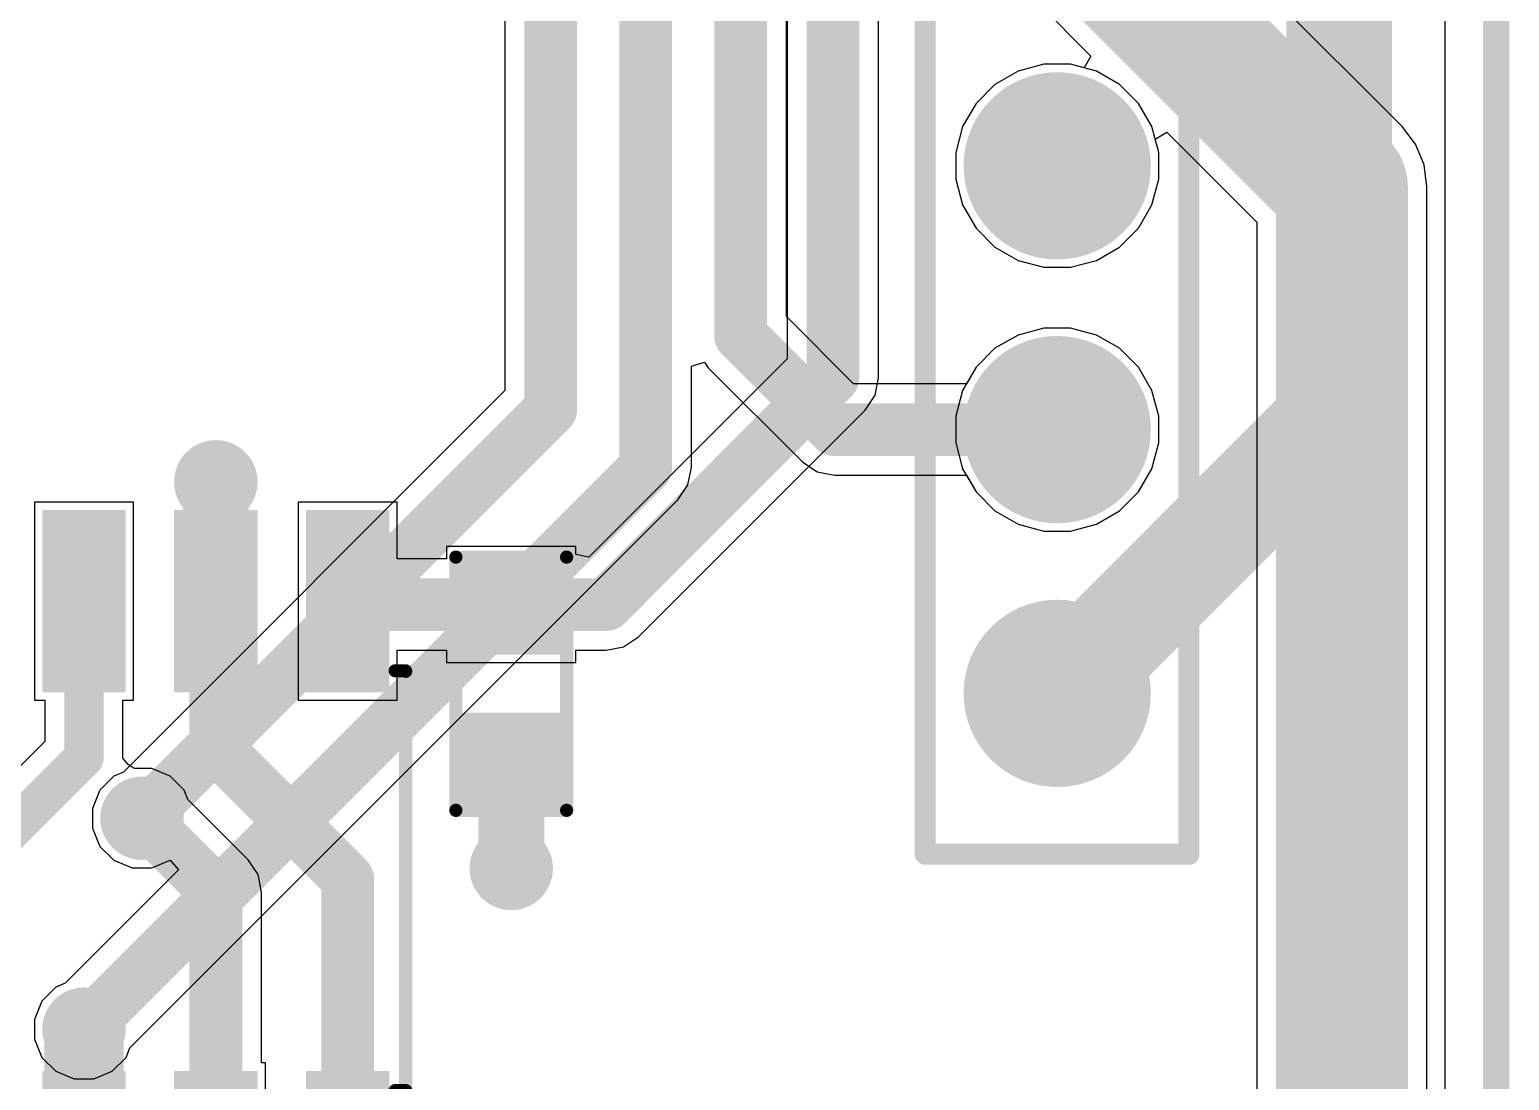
# Model space of a CAD drawing. Header units: millimetres. Extents: x -5 to 123, y 0 to 98.
# Drawn here: x 108.87 to 123.13, y 36.97 to 47.09 of the extents above; entities that cross this region are included whole.
import ezdxf

# ---------------------------------------------------------------- set-up
doc = ezdxf.new("R2010")
doc.units = ezdxf.units.MM
for name, color, linetype in [('BottomLayer', 5, 'Continuous'), ('BottomSolder', 6, 'Continuous'), ('Mechanical2', 216, 'Continuous'), ('MultiLayer', 9, 'Continuous'), ('PadHoleLayer', 156, 'Continuous'), ('TopLayer', 1, 'Continuous'), ('TopOverlay', 2, 'Continuous'), ('TopPaste', 8, 'Continuous'), ('TopSolder', 216, 'Continuous'), ('ViaHoleLayer', 16, 'Continuous')]:
    doc.layers.add(name, color=color, linetype=linetype)

# ---------------------------------------------------------------- blocks, each defined once
blk = doc.blocks.new('SOIC_16_36')
at = {"layer": 'TopLayer'}
for points in [[(-3.475, 4.745), (-1.925, 4.745), (-1.925, 4.145), (-3.475, 4.145)], [(1.925, 4.745), (3.475, 4.745), (3.475, 4.145), (1.925, 4.145)], [(-3.475, 3.475), (-1.925, 3.475), (-1.925, 2.875), (-3.475, 2.875)], [(1.925, 3.475), (3.475, 3.475), (3.475, 2.875), (1.925, 2.875)], [(-3.475, 2.205), (-1.925, 2.205), (-1.925, 1.605), (-3.475, 1.605)], [(1.925, 2.205), (3.475, 2.205), (3.475, 1.605), (1.925, 1.605)], [(-3.475, 0.935), (-1.925, 0.935), (-1.925, 0.335), (-3.475, 0.335)], [(1.925, 0.935), (3.475, 0.935), (3.475, 0.335), (1.925, 0.335)], [(-3.475, -0.335), (-1.925, -0.335), (-1.925, -0.935), (-3.475, -0.935)], [(1.925, -0.335), (3.475, -0.335), (3.475, -0.935), (1.925, -0.935)], [(-3.475, -1.605), (-1.925, -1.605), (-1.925, -2.205), (-3.475, -2.205)], [(1.925, -1.605), (3.475, -1.605), (3.475, -2.205), (1.925, -2.205)], [(-3.475, -2.875), (-1.925, -2.875), (-1.925, -3.475), (-3.475, -3.475)], [(1.925, -2.875), (3.475, -2.875), (3.475, -3.475), (1.925, -3.475)], [(-3.475, -4.145), (-1.925, -4.145), (-1.925, -4.745), (-3.475, -4.745)], [(1.925, -4.145), (3.475, -4.145), (3.475, -4.745), (1.925, -4.745)]]:
    blk.add_hatch(color=1, dxfattribs=at).paths.add_polyline_path(points)
at = {"layer": 'TopOverlay'}
blk.add_hatch(color=2, dxfattribs=at).paths.add_polyline_path([(-1.811, 4.191), (-1.532, 4.191), (-1.532, 4.648), (-1.811, 4.648)])
at = {"layer": 'TopPaste'}
for points in [[(-3.475, 4.745), (-1.925, 4.745), (-1.925, 4.145), (-3.475, 4.145)], [(1.925, 4.745), (3.475, 4.745), (3.475, 4.145), (1.925, 4.145)], [(-3.475, 3.475), (-1.925, 3.475), (-1.925, 2.875), (-3.475, 2.875)], [(1.925, 3.475), (3.475, 3.475), (3.475, 2.875), (1.925, 2.875)], [(-3.475, 2.205), (-1.925, 2.205), (-1.925, 1.605), (-3.475, 1.605)], [(1.925, 2.205), (3.475, 2.205), (3.475, 1.605), (1.925, 1.605)], [(-3.475, 0.935), (-1.925, 0.935), (-1.925, 0.335), (-3.475, 0.335)], [(1.925, 0.935), (3.475, 0.935), (3.475, 0.335), (1.925, 0.335)], [(-3.475, -0.335), (-1.925, -0.335), (-1.925, -0.935), (-3.475, -0.935)], [(1.925, -0.335), (3.475, -0.335), (3.475, -0.935), (1.925, -0.935)], [(-3.475, -1.605), (-1.925, -1.605), (-1.925, -2.205), (-3.475, -2.205)], [(1.925, -1.605), (3.475, -1.605), (3.475, -2.205), (1.925, -2.205)], [(-3.475, -2.875), (-1.925, -2.875), (-1.925, -3.475), (-3.475, -3.475)], [(1.925, -2.875), (3.475, -2.875), (3.475, -3.475), (1.925, -3.475)], [(-3.475, -4.145), (-1.925, -4.145), (-1.925, -4.745), (-3.475, -4.745)], [(1.925, -4.145), (3.475, -4.145), (3.475, -4.745), (1.925, -4.745)]]:
    blk.add_hatch(color=8, dxfattribs=at).paths.add_polyline_path(points)
at = {"layer": 'TopSolder'}
for points in [[(-3.577, 4.847), (-1.823, 4.847), (-1.823, 4.043), (-3.577, 4.043)], [(1.823, 4.847), (3.577, 4.847), (3.577, 4.043), (1.823, 4.043)], [(-3.577, 3.577), (-1.823, 3.577), (-1.823, 2.773), (-3.577, 2.773)], [(1.823, 3.577), (3.577, 3.577), (3.577, 2.773), (1.823, 2.773)], [(-3.577, 2.307), (-1.823, 2.307), (-1.823, 1.503), (-3.577, 1.503)], [(1.823, 2.307), (3.577, 2.307), (3.577, 1.503), (1.823, 1.503)], [(-3.577, 1.037), (-1.823, 1.037), (-1.823, 0.233), (-3.577, 0.233)], [(1.823, 1.037), (3.577, 1.037), (3.577, 0.233), (1.823, 0.233)], [(-3.577, -0.233), (-1.823, -0.233), (-1.823, -1.037), (-3.577, -1.037)], [(1.823, -0.233), (3.577, -0.233), (3.577, -1.037), (1.823, -1.037)], [(-3.577, -1.503), (-1.823, -1.503), (-1.823, -2.307), (-3.577, -2.307)], [(1.823, -1.503), (3.577, -1.503), (3.577, -2.307), (1.823, -2.307)], [(-3.577, -2.773), (-1.823, -2.773), (-1.823, -3.577), (-3.577, -3.577)], [(1.823, -2.773), (3.577, -2.773), (3.577, -3.577), (1.823, -3.577)], [(-3.577, -4.043), (-1.823, -4.043), (-1.823, -4.847), (-3.577, -4.847)], [(1.823, -4.043), (3.577, -4.043), (3.577, -4.847), (1.823, -4.847)]]:
    blk.add_hatch(color=216, dxfattribs=at).paths.add_polyline_path(points)
at = {"layer": 'TopOverlay'}
for points, const_width in [([(-2.014, 5.004), (-2.014, 4.902)], 0.127), ([(-2.014, 5.004), (2.024, 5.004)], 0.127), ([(2.029, 5.002), (2.029, 4.902)], 0.127), ([(-3.818, 4.597), (-3.691, 4.47)], 0.2), ([(-3.818, 4.597), (-3.818, 4.343)], 0.2), ([(-3.691, 4.47), (-3.818, 4.343)], 0.2), ([(-2.014, -4.902), (-2.014, -5.004)], 0.127), ([(2.029, -4.902), (2.029, -5.002)], 0.127), ([(-2.014, -5.004), (2.024, -5.004)], 0.127)]:
    blk.add_lwpolyline(points, dxfattribs=dict(at, const_width=const_width))
for points, const_width in [([(-2.046, 5.004, 1), (-1.982, 5.004, 1)], 0.0635), ([(-2.046, 5.004, 1), (-1.982, 5.004, 1)], 0.0635), ([(1.993, 5.004, 1), (2.056, 5.004, 1)], 0.0635), ([(1.998, 5.002, 1), (2.061, 5.002, 1)], 0.0635), ([(-2.046, 4.902, 1), (-1.982, 4.902, 1)], 0.0635), ([(1.998, 4.902, 1), (2.061, 4.902, 1)], 0.0635), ([(-3.868, 4.597, 1), (-3.768, 4.597, 1)], 0.1), ([(-3.868, 4.597, 1), (-3.768, 4.597, 1)], 0.1), ([(-3.741, 4.47, 1), (-3.641, 4.47, 1)], 0.1), ([(-3.741, 4.47, 1), (-3.641, 4.47, 1)], 0.1), ([(-3.868, 4.343, 1), (-3.768, 4.343, 1)], 0.1), ([(-3.868, 4.343, 1), (-3.768, 4.343, 1)], 0.1), ([(-2.046, -4.902, 1), (-1.982, -4.902, 1)], 0.0635), ([(1.998, -4.902, 1), (2.061, -4.902, 1)], 0.0635), ([(-2.046, -5.004, 1), (-1.982, -5.004, 1)], 0.0635), ([(-2.046, -5.004, 1), (-1.982, -5.004, 1)], 0.0635), ([(1.993, -5.004, 1), (2.056, -5.004, 1)], 0.0635), ([(1.998, -5.002, 1), (2.061, -5.002, 1)], 0.0635)]:
    blk.add_lwpolyline(points, format="xyb", close=True, dxfattribs=dict(at, const_width=const_width))
blk = doc.blocks.new('RES_0603_59')
at = {"layer": 'TopLayer'}
for points in [[(-0.381, 0.4445), (-0.381, -0.4445), (-1.143, -0.4445), (-1.143, 0.4445)], [(1.143, 0.4445), (1.143, -0.4445), (0.381, -0.4445), (0.381, 0.4445)]]:
    blk.add_hatch(color=1, dxfattribs=at).paths.add_polyline_path(points)
at = {"layer": 'TopPaste'}
for points in [[(-0.381, 0.4445), (-0.381, -0.4445), (-1.143, -0.4445), (-1.143, 0.4445)], [(1.143, 0.4445), (1.143, -0.4445), (0.381, -0.4445), (0.381, 0.4445)]]:
    blk.add_hatch(color=8, dxfattribs=at).paths.add_polyline_path(points)
at = {"layer": 'TopSolder'}
for points in [[(-0.2794, 0.5461), (-0.2794, -0.5461), (-1.2446, -0.5461), (-1.2446, 0.5461)], [(1.2446, 0.5461), (1.2446, -0.5461), (0.2794, -0.5461), (0.2794, 0.5461)]]:
    blk.add_hatch(color=216, dxfattribs=at).paths.add_polyline_path(points)
at = {"layer": 'TopOverlay', "const_width": 0.127}
for points in [[(-1.2192, 0.5334), (-1.2192, -0.5334)], [(-1.2192, 0.5334), (1.2192, 0.5334)], [(1.2192, 0.5334), (1.2192, -0.5334)], [(-1.2192, -0.5334), (1.2192, -0.5334)]]:
    blk.add_lwpolyline(points, dxfattribs=at)
at = {"layer": 'TopOverlay', "const_width": 0.0635}
for points in [[(-1.25095, 0.5334, 1), (-1.18745, 0.5334, 1)], [(-1.25095, 0.5334, 1), (-1.18745, 0.5334, 1)], [(1.18745, 0.5334, 1), (1.25095, 0.5334, 1)], [(1.18745, 0.5334, 1), (1.25095, 0.5334, 1)], [(-1.25095, -0.5334, 1), (-1.18745, -0.5334, 1)], [(-1.25095, -0.5334, 1), (-1.18745, -0.5334, 1)], [(1.18745, -0.5334, 1), (1.25095, -0.5334, 1)], [(1.18745, -0.5334, 1), (1.25095, -0.5334, 1)]]:
    blk.add_lwpolyline(points, format="xyb", close=True, dxfattribs=at)
blk = doc.blocks.new('HDR1X4_FEMALE_97')
at = {"layer": 'BottomLayer'}
blk.add_hatch(color=5, dxfattribs=at).paths.add_polyline_path([(-4.61, 0.8), (-3.01, 0.8), (-3.01, -0.8), (-4.61, -0.8)])
h = blk.add_hatch(color=5, dxfattribs=at)
edge = h.paths.add_edge_path()
edge.add_arc((-1.27, 0), 0.8, 0, 360)
h = blk.add_hatch(color=5, dxfattribs=at)
edge = h.paths.add_edge_path()
edge.add_arc((1.27, 0), 0.8, 0, 360)
h = blk.add_hatch(color=5, dxfattribs=at)
edge = h.paths.add_edge_path()
edge.add_arc((3.81, 0), 0.8, 0, 360)
at = {"layer": 'BottomSolder'}
blk.add_hatch(color=6, dxfattribs=at).paths.add_polyline_path([(-4.712, 0.902), (-2.908, 0.902), (-2.908, -0.902), (-4.712, -0.902)])
h = blk.add_hatch(color=6, dxfattribs=at)
edge = h.paths.add_edge_path()
edge.add_arc((-1.27, 0), 0.902, 0, 360)
h = blk.add_hatch(color=6, dxfattribs=at)
edge = h.paths.add_edge_path()
edge.add_arc((1.27, 0), 0.902, 0, 360)
h = blk.add_hatch(color=6, dxfattribs=at)
edge = h.paths.add_edge_path()
edge.add_arc((3.81, 0), 0.902, 0, 360)
at = {"layer": 'MultiLayer'}
blk.add_hatch(color=9, dxfattribs=at).paths.add_polyline_path([(-4.61, 0.8), (-3.01, 0.8), (-3.01, -0.8), (-4.61, -0.8)])
h = blk.add_hatch(color=9, dxfattribs=at)
edge = h.paths.add_edge_path()
edge.add_arc((-1.27, 0), 0.8, 0, 360)
h = blk.add_hatch(color=9, dxfattribs=at)
edge = h.paths.add_edge_path()
edge.add_arc((1.27, 0), 0.8, 0, 360)
h = blk.add_hatch(color=9, dxfattribs=at)
edge = h.paths.add_edge_path()
edge.add_arc((3.81, 0), 0.8, 0, 360)
at = {"layer": 'PadHoleLayer'}
h = blk.add_hatch(color=156, dxfattribs=at)
edge = h.paths.add_edge_path()
edge.add_arc((-3.81, 0), 0.475, 0, 360)
h = blk.add_hatch(color=156, dxfattribs=at)
edge = h.paths.add_edge_path()
edge.add_arc((-1.27, 0), 0.475, 0, 360)
h = blk.add_hatch(color=156, dxfattribs=at)
edge = h.paths.add_edge_path()
edge.add_arc((1.27, 0), 0.475, 0, 360)
h = blk.add_hatch(color=156, dxfattribs=at)
edge = h.paths.add_edge_path()
edge.add_arc((3.81, 0), 0.475, 0, 360)
at = {"layer": 'TopLayer'}
blk.add_hatch(color=1, dxfattribs=at).paths.add_polyline_path([(-4.61, 0.8), (-3.01, 0.8), (-3.01, -0.8), (-4.61, -0.8)])
h = blk.add_hatch(color=1, dxfattribs=at)
edge = h.paths.add_edge_path()
edge.add_arc((-1.27, 0), 0.8, 0, 360)
h = blk.add_hatch(color=1, dxfattribs=at)
edge = h.paths.add_edge_path()
edge.add_arc((1.27, 0), 0.8, 0, 360)
h = blk.add_hatch(color=1, dxfattribs=at)
edge = h.paths.add_edge_path()
edge.add_arc((3.81, 0), 0.8, 0, 360)
at = {"layer": 'TopSolder'}
blk.add_hatch(color=216, dxfattribs=at).paths.add_polyline_path([(-4.712, 0.902), (-2.908, 0.902), (-2.908, -0.902), (-4.712, -0.902)])
h = blk.add_hatch(color=216, dxfattribs=at)
edge = h.paths.add_edge_path()
edge.add_arc((-1.27, 0), 0.902, 0, 360)
h = blk.add_hatch(color=216, dxfattribs=at)
edge = h.paths.add_edge_path()
edge.add_arc((1.27, 0), 0.902, 0, 360)
h = blk.add_hatch(color=216, dxfattribs=at)
edge = h.paths.add_edge_path()
edge.add_arc((3.81, 0), 0.902, 0, 360)
at = {"layer": 'TopOverlay', "const_width": 0.2}
for points in [[(5.359, 1.27), (-5.486, 1.27)], [(-5.486, -1.27), (-5.486, 1.27)], [(5.359, -1.27), (5.359, 1.27)], [(5.359, -1.27), (-5.486, -1.27)]]:
    blk.add_lwpolyline(points, dxfattribs=at)
at = {"layer": 'TopOverlay', "const_width": 0.1}
for points in [[(-5.536, 1.27, 1), (-5.436, 1.27, 1)], [(-5.536, 1.27, 1), (-5.436, 1.27, 1)], [(5.309, 1.27, 1), (5.409, 1.27, 1)], [(5.309, 1.27, 1), (5.409, 1.27, 1)], [(-5.536, -1.27, 1), (-5.436, -1.27, 1)], [(-5.536, -1.27, 1), (-5.436, -1.27, 1)], [(5.309, -1.27, 1), (5.409, -1.27, 1)], [(5.309, -1.27, 1), (5.409, -1.27, 1)]]:
    blk.add_lwpolyline(points, format="xyb", close=True, dxfattribs=at)

msp = doc.modelspace()

# ---------------------------------------------------------------- hatches: boundary and pattern name
at = {"layer": 'BottomLayer'}
h = msp.add_hatch(color=5, dxfattribs=at)
edge = h.paths.add_edge_path()
edge.add_arc((110.668, 42.736), 0.3, 0, 360)
h = msp.add_hatch(color=5, dxfattribs=at)
edge = h.paths.add_edge_path()
edge.add_arc((109.957, 39.497), 0.3, 0, 360)
h = msp.add_hatch(color=5, dxfattribs=at)
edge = h.paths.add_edge_path()
edge.add_arc((113.513, 39.014), 0.3, 0, 360)
h = msp.add_hatch(color=5, dxfattribs=at)
edge = h.paths.add_edge_path()
edge.add_arc((109.398, 37.465), 0.3, 0, 360)
at = {"layer": 'BottomSolder'}
h = msp.add_hatch(color=6, dxfattribs=at)
edge = h.paths.add_edge_path()
edge.add_arc((110.668, 42.736), 0.402, 0, 360)
h = msp.add_hatch(color=6, dxfattribs=at)
edge = h.paths.add_edge_path()
edge.add_arc((109.957, 39.497), 0.402, 0, 360)
h = msp.add_hatch(color=6, dxfattribs=at)
edge = h.paths.add_edge_path()
edge.add_arc((113.513, 39.014), 0.402, 0, 360)
h = msp.add_hatch(color=6, dxfattribs=at)
edge = h.paths.add_edge_path()
edge.add_arc((109.398, 37.465), 0.402, 0, 360)
at = {"layer": 'TopLayer'}
h = msp.add_hatch(color=1, dxfattribs=at)
edge = h.paths.add_edge_path()
edge.add_arc((110.668, 42.736), 0.3, 0, 360)
h = msp.add_hatch(color=1, dxfattribs=at)
edge = h.paths.add_edge_path()
edge.add_arc((109.957, 39.497), 0.3, 0, 360)
h = msp.add_hatch(color=1, dxfattribs=at)
edge = h.paths.add_edge_path()
edge.add_arc((113.513, 39.014), 0.3, 0, 360)
h = msp.add_hatch(color=1, dxfattribs=at)
edge = h.paths.add_edge_path()
edge.add_arc((109.398, 37.465), 0.3, 0, 360)
at = {"layer": 'TopSolder'}
h = msp.add_hatch(color=216, dxfattribs=at)
edge = h.paths.add_edge_path()
edge.add_arc((110.668, 42.736), 0.402, 0, 360)
h = msp.add_hatch(color=216, dxfattribs=at)
edge = h.paths.add_edge_path()
edge.add_arc((109.957, 39.497), 0.402, 0, 360)
h = msp.add_hatch(color=216, dxfattribs=at)
edge = h.paths.add_edge_path()
edge.add_arc((113.513, 39.014), 0.402, 0, 360)
h = msp.add_hatch(color=216, dxfattribs=at)
edge = h.paths.add_edge_path()
edge.add_arc((109.398, 37.465), 0.402, 0, 360)
at = {"layer": 'ViaHoleLayer'}
h = msp.add_hatch(color=16, dxfattribs=at)
edge = h.paths.add_edge_path()
edge.add_arc((110.668, 42.736), 0.15, 0, 360)
h = msp.add_hatch(color=16, dxfattribs=at)
edge = h.paths.add_edge_path()
edge.add_arc((109.957, 39.497), 0.15, 0, 360)
h = msp.add_hatch(color=16, dxfattribs=at)
edge = h.paths.add_edge_path()
edge.add_arc((113.513, 39.014), 0.15, 0, 360)
h = msp.add_hatch(color=16, dxfattribs=at)
edge = h.paths.add_edge_path()
edge.add_arc((109.398, 37.465), 0.15, 0, 360)

# ---------------------------------------------------------------- linework, layer by layer
at = {"layer": 'BottomLayer'}
for p, q in [((122.504, 92.354), (122.504, 0.508)), ((116.163, 44.328), (116.163, 57.853)), ((113.453, 51.659), (113.453, 43.616)), ((122.093, 46.158), (119.932, 48.319)), ((118.591, 47.342), (119.096, 46.836)), ((118.643, 46.757), (118.395, 46.69)), ((118.901, 46.757), (118.643, 46.757)), ((119.03, 46.723), (118.901, 46.757)), ((119.096, 46.836), (119.03, 46.723)), ((118.395, 46.69), (118.172, 46.562)), ((118.172, 46.562), (117.99, 46.38)), ((117.99, 46.38), (117.861, 46.157)), ((117.861, 46.157), (117.794, 45.908)), ((119.715, 46.037), (119.829, 46.103)), ((119.75, 45.908), (119.715, 46.037)), ((119.829, 46.103), (120.694, 45.238)), ((122.224, 45.988), (122.093, 46.158)), ((117.794, 45.908), (117.794, 45.651)), ((119.75, 45.651), (119.75, 45.908)), ((122.305, 45.79), (122.224, 45.988)), ((122.333, 45.578), (122.305, 45.79)), ((117.794, 45.651), (117.861, 45.402)), ((119.683, 45.402), (119.75, 45.651)), ((122.333, 35.923), (122.333, 45.578)), ((117.861, 45.402), (117.99, 45.179)), ((119.555, 45.179), (119.683, 45.402)), ((120.694, 45.238), (120.694, 36.262)), ((117.99, 45.179), (118.172, 44.997)), ((119.373, 44.997), (119.555, 45.179)), ((118.172, 44.997), (118.395, 44.868)), ((119.15, 44.868), (119.373, 44.997)), ((118.395, 44.868), (118.643, 44.802)), ((118.643, 44.802), (118.901, 44.802)), ((118.901, 44.802), (119.15, 44.868)), ((116.811, 43.68), (116.163, 44.328)), ((118.643, 44.217), (118.395, 44.15)), ((118.901, 44.217), (118.643, 44.217)), ((119.15, 44.15), (118.901, 44.217)), ((118.395, 44.15), (118.172, 44.022)), ((119.373, 44.022), (119.15, 44.15)), ((118.172, 44.022), (117.99, 43.84)), ((119.555, 43.84), (119.373, 44.022)), ((115.248, 43.849), (115.375, 43.888)), ((115.248, 42.875), (115.248, 43.849)), ((115.375, 43.888), (115.411, 43.834)), ((115.411, 43.834), (116.317, 42.928)), ((117.99, 43.84), (117.897, 43.68)), ((119.683, 43.617), (119.555, 43.84)), ((113.453, 43.616), (109.777, 39.94)), ((117.897, 43.68), (116.811, 43.68)), ((119.75, 43.368), (119.683, 43.617)), ((119.75, 43.111), (119.75, 43.368)), ((119.683, 42.862), (119.75, 43.111)), ((116.317, 42.928), (116.46, 42.833)), ((115.215, 42.707), (115.248, 42.875)), ((116.46, 42.833), (116.628, 42.799)), ((116.628, 42.799), (117.897, 42.799)), ((117.897, 42.799), (117.99, 42.639)), ((119.555, 42.639), (119.683, 42.862)), ((115.119, 42.564), (115.215, 42.707)), ((117.99, 42.639), (118.172, 42.457)), ((119.373, 42.457), (119.555, 42.639)), ((109.84, 37.285), (115.119, 42.564)), ((118.172, 42.457), (118.395, 42.328)), ((119.15, 42.328), (119.373, 42.457)), ((118.395, 42.328), (118.643, 42.262)), ((118.643, 42.262), (118.901, 42.262)), ((118.901, 42.262), (119.15, 42.328)), ((109.777, 39.94), (109.686, 39.902)), ((109.552, 39.768), (109.479, 39.592)), ((109.686, 39.902), (109.552, 39.768)), ((109.479, 39.592), (109.479, 39.402)), ((109.479, 39.402), (109.552, 39.226)), ((109.552, 39.226), (109.686, 39.092)), ((109.686, 39.092), (109.862, 39.019)), ((110.052, 39.019), (110.227, 39.092)), ((110.227, 39.092), (110.309, 38.999)), ((110.309, 38.999), (109.218, 37.908)), ((109.862, 39.019), (110.052, 39.019)), ((109.127, 37.87), (108.993, 37.736)), ((109.218, 37.908), (109.127, 37.87)), ((108.993, 37.736), (108.92, 37.56)), ((108.92, 37.56), (108.92, 37.37)), ((108.92, 37.37), (108.993, 37.194)), ((109.803, 37.194), (109.84, 37.285)), ((108.993, 37.194), (109.127, 37.06)), ((109.127, 37.06), (109.303, 36.987)), ((109.493, 36.987), (109.668, 37.06)), ((109.668, 37.06), (109.803, 37.194)), ((109.303, 36.987), (109.493, 36.987))]:
    msp.add_line(p, q, dxfattribs=at)
for points, const_width in [([(114.808, 42.875), (114.808, 59.36)], 0.508), ([(115.722, 44.145), (115.722, 58.039)], 0.508), ([(113.894, 43.434), (113.894, 51.841)], 0.508), ([(118.772, 48.319), (121.514, 45.578)], 1.27), ([(121.514, 35.923), (121.514, 45.578)], 1.27), ([(115.722, 44.145), (116.628, 43.239)], 0.508), ([(109.957, 39.497), (113.894, 43.434)], 0.508), ([(116.628, 43.239), (118.772, 43.239)], 0.508), ([(109.398, 37.465), (114.808, 42.875)], 0.508)]:
    msp.add_lwpolyline(points, dxfattribs=dict(at, const_width=const_width))
for points, const_width in [([(121.196, 45.578, 1), (121.831, 45.578, 1)], 0.635), ([(121.196, 45.578, 1), (121.831, 45.578, 1)], 0.635), ([(115.595, 44.145, 1), (115.849, 44.145, 1)], 0.254), ([(115.595, 44.145, 1), (115.849, 44.145, 1)], 0.254), ([(113.767, 43.434, 1), (114.021, 43.434, 1)], 0.254), ([(113.767, 43.434, 1), (114.021, 43.434, 1)], 0.254), ([(116.501, 43.239, 1), (116.755, 43.239, 1)], 0.254), ([(116.501, 43.239, 1), (116.755, 43.239, 1)], 0.254), ([(118.645, 43.239, 1), (118.899, 43.239, 1)], 0.254), ([(114.681, 42.875, 1), (114.935, 42.875, 1)], 0.254), ([(114.681, 42.875, 1), (114.935, 42.875, 1)], 0.254), ([(109.83, 39.497, 1), (110.084, 39.497, 1)], 0.254), ([(109.271, 37.465, 1), (109.525, 37.465, 1)], 0.254)]:
    msp.add_lwpolyline(points, format="xyb", close=True, dxfattribs=dict(at, const_width=const_width))
at = {"layer": 'Mechanical2', "const_width": 0.254}
msp.add_lwpolyline([(123, 0), (123, 93)], dxfattribs=at)
at = {"layer": 'TopLayer'}
for p, q in [((122.504, 92.354), (122.504, 0.508)), ((117.052, 43.739), (117.052, 53.924)), ((116.171, 53.742), (116.171, 43.921)), ((118.643, 46.757), (118.395, 46.69)), ((118.901, 46.757), (118.643, 46.757)), ((119.15, 46.69), (118.901, 46.757)), ((118.395, 46.69), (118.172, 46.562)), ((119.373, 46.562), (119.15, 46.69)), ((118.172, 46.562), (117.99, 46.38)), ((119.555, 46.38), (119.373, 46.562)), ((117.99, 46.38), (117.861, 46.157)), ((119.683, 46.157), (119.555, 46.38)), ((117.861, 46.157), (117.794, 45.908)), ((119.75, 45.908), (119.683, 46.157)), ((117.794, 45.908), (117.794, 45.651)), ((119.75, 45.651), (119.75, 45.908)), ((117.794, 45.651), (117.861, 45.402)), ((119.683, 45.402), (119.75, 45.651)), ((117.861, 45.402), (117.99, 45.179)), ((119.555, 45.179), (119.683, 45.402)), ((117.99, 45.179), (118.172, 44.997)), ((119.373, 44.997), (119.555, 45.179)), ((118.172, 44.997), (118.395, 44.868)), ((119.15, 44.868), (119.373, 44.997)), ((118.395, 44.868), (118.643, 44.802)), ((118.643, 44.802), (118.901, 44.802)), ((118.901, 44.802), (119.15, 44.868)), ((118.643, 44.217), (118.395, 44.15)), ((118.901, 44.217), (118.643, 44.217)), ((119.15, 44.15), (118.901, 44.217)), ((118.395, 44.15), (118.172, 44.022)), ((119.373, 44.022), (119.15, 44.15)), ((116.171, 43.921), (114.262, 42.012)), ((118.172, 44.022), (117.99, 43.84)), ((119.555, 43.84), (119.373, 44.022)), ((117.99, 43.84), (117.861, 43.617)), ((119.683, 43.617), (119.555, 43.84)), ((117.018, 43.57), (117.052, 43.739)), ((117.861, 43.617), (117.794, 43.368)), ((119.75, 43.368), (119.683, 43.617)), ((116.923, 43.427), (117.018, 43.57)), ((114.738, 41.243), (116.923, 43.427)), ((117.794, 43.368), (117.794, 43.111)), ((119.75, 43.111), (119.75, 43.368)), ((117.794, 43.111), (117.861, 42.862)), ((119.683, 42.862), (119.75, 43.111)), ((117.861, 42.862), (117.99, 42.639)), ((119.555, 42.639), (119.683, 42.862)), ((117.99, 42.639), (118.172, 42.457)), ((119.373, 42.457), (119.555, 42.639)), ((109.876, 42.54), (108.92, 42.54)), ((108.92, 42.54), (108.92, 40.635)), ((109.876, 40.635), (109.876, 42.54)), ((112.416, 42.54), (111.46, 42.54)), ((111.46, 42.54), (111.46, 40.635)), ((112.416, 41.995), (112.416, 42.54)), ((118.172, 42.457), (118.395, 42.328)), ((119.15, 42.328), (119.373, 42.457)), ((118.395, 42.328), (118.643, 42.262)), ((118.643, 42.262), (118.901, 42.262)), ((118.901, 42.262), (119.15, 42.328)), ((114.135, 42.113), (112.89, 42.113)), ((112.89, 42.113), (112.89, 41.995)), ((114.135, 42.036), (114.135, 42.113)), ((112.89, 41.995), (112.416, 41.995)), ((114.262, 42.012), (114.135, 42.036)), ((114.595, 41.148), (114.738, 41.243)), ((112.416, 40.635), (112.416, 41.114)), ((112.416, 41.114), (112.89, 41.114)), ((112.89, 41.114), (112.89, 40.996)), ((114.135, 40.996), (114.135, 41.114)), ((114.135, 41.114), (114.427, 41.114)), ((114.427, 41.114), (114.595, 41.148)), ((112.89, 40.996), (114.135, 40.996)), ((108.92, 40.635), (109.022, 40.635)), ((109.022, 40.635), (109.022, 40.237)), ((109.773, 40.081), (109.773, 40.635)), ((109.773, 40.635), (109.876, 40.635)), ((111.46, 40.635), (112.416, 40.635)), ((109.022, 40.237), (106.804, 38.018)), ((109.772, 40.075), (109.773, 40.081)), ((109.825, 40.015), (109.772, 40.075)), ((109.882, 39.975), (109.825, 40.015)), ((110.052, 39.975), (109.882, 39.975)), ((110.227, 39.902), (110.052, 39.975)), ((110.362, 39.768), (110.227, 39.902)), ((110.399, 39.677), (110.362, 39.768)), ((110.979, 39.097), (110.399, 39.677)), ((111.075, 38.954), (110.979, 39.097)), ((111.108, 38.786), (111.075, 38.954)), ((111.108, 37.14), (111.108, 38.786)), ((111.146, 37.14), (111.108, 37.14)), ((111.146, 36.478), (111.146, 37.14))]:
    msp.add_line(p, q, dxfattribs=at)
for points, const_width in [([(121.488, 43.415), (121.488, 61.011)], 1.016), ([(116.611, 43.739), (116.611, 53.924)], 0.508), ([(114.427, 41.554), (116.611, 43.739)], 0.508), ([(118.772, 40.699), (121.488, 43.415)], 1.016), ([(110.668, 41.587), (110.668, 42.736)], 0.635), ([(109.398, 40.081), (109.398, 41.587)], 0.381), ([(110.668, 40.183), (110.668, 41.587)], 0.508), ([(111.938, 41.587), (111.971, 41.554)], 0.508), ([(111.971, 41.554), (113.513, 41.554)], 0.508), ([(113.513, 41.554), (114.427, 41.554)], 0.508), ([(110.668, 40.183), (111.938, 38.913)], 0.508), ([(106.959, 37.643), (109.398, 40.081)], 0.381), ([(113.513, 39.98), (113.538, 40.005)], 0.635), ([(113.513, 39.014), (113.513, 39.98)], 0.635), ([(113.513, 40.03), (113.538, 40.005)], 0.381), ([(109.957, 39.497), (110.668, 38.786)], 0.508), ([(111.938, 36.187), (111.938, 38.913)], 0.508), ([(110.668, 36.187), (110.668, 38.786)], 0.508), ([(109.398, 36.187), (109.398, 37.465)], 0.762)]:
    msp.add_lwpolyline(points, dxfattribs=dict(at, const_width=const_width))
for points, const_width in [([(116.484, 43.739, 1), (116.738, 43.739, 1)], 0.254), ([(116.484, 43.739, 1), (116.738, 43.739, 1)], 0.254), ([(121.234, 43.415, 1), (121.742, 43.415, 1)], 0.508), ([(121.234, 43.415, 1), (121.742, 43.415, 1)], 0.508), ([(110.509, 42.736, 1), (110.827, 42.736, 1)], 0.318), ([(110.509, 41.587, 1), (110.827, 41.587, 1)], 0.318), ([(109.303, 41.587, 1), (109.493, 41.587, 1)], 0.191), ([(110.541, 41.587, 1), (110.795, 41.587, 1)], 0.254), ([(111.811, 41.587, 1), (112.065, 41.587, 1)], 0.254), ([(111.844, 41.554, 1), (112.098, 41.554, 1)], 0.254), ([(111.844, 41.554, 1), (112.098, 41.554, 1)], 0.254), ([(113.386, 41.554, 1), (113.64, 41.554, 1)], 0.254), ([(113.386, 41.554, 1), (113.64, 41.554, 1)], 0.254), ([(114.3, 41.554, 1), (114.554, 41.554, 1)], 0.254), ([(114.3, 41.554, 1), (114.554, 41.554, 1)], 0.254), ([(118.518, 40.699, 1), (119.026, 40.699, 1)], 0.508), ([(110.541, 40.183, 1), (110.795, 40.183, 1)], 0.254), ([(110.541, 40.183, 1), (110.795, 40.183, 1)], 0.254), ([(109.303, 40.081, 1), (109.493, 40.081, 1)], 0.191), ([(109.303, 40.081, 1), (109.493, 40.081, 1)], 0.191), ([(113.354, 39.98, 1), (113.671, 39.98, 1)], 0.318), ([(113.354, 39.98, 1), (113.671, 39.98, 1)], 0.318), ([(113.379, 40.005, 1), (113.697, 40.005, 1)], 0.318), ([(113.417, 40.03, 1), (113.608, 40.03, 1)], 0.191), ([(113.443, 40.005, 1), (113.633, 40.005, 1)], 0.191), ([(109.83, 39.497, 1), (110.084, 39.497, 1)], 0.254), ([(113.354, 39.014, 1), (113.671, 39.014, 1)], 0.318), ([(111.811, 38.913, 1), (112.065, 38.913, 1)], 0.254), ([(111.811, 38.913, 1), (112.065, 38.913, 1)], 0.254), ([(110.541, 38.786, 1), (110.795, 38.786, 1)], 0.254), ([(110.541, 38.786, 1), (110.795, 38.786, 1)], 0.254), ([(109.207, 37.465, 1), (109.588, 37.465, 1)], 0.381)]:
    msp.add_lwpolyline(points, format="xyb", close=True, dxfattribs=dict(at, const_width=const_width))
at = {"layer": 'TopOverlay', "const_width": 0.203}
for points in [[(117.5, 39.15), (117.5, 67.539)], [(120.04, 39.15), (120.04, 67.539)], [(117.5, 39.15), (120.04, 39.15)]]:
    msp.add_lwpolyline(points, dxfattribs=at)
at = {"layer": 'TopOverlay', "const_width": 0.102}
for points in [[(117.45, 39.15, 1), (117.551, 39.15, 1)], [(117.45, 39.15, 1), (117.551, 39.15, 1)], [(119.99, 39.15, 1), (120.091, 39.15, 1)], [(119.99, 39.15, 1), (120.091, 39.15, 1)]]:
    msp.add_lwpolyline(points, format="xyb", close=True, dxfattribs=at)

# ---------------------------------------------------------------- block references
for name, p, rotation in [('HDR1X4_FEMALE_97', (118.772, 44.509), 270), ('SOIC_16_36', (107.493, 38.887), 90), ('RES_0603_59', (113.513, 40.792), 90)]:
    msp.add_blockref(name, p, dxfattribs=dict(rotation=rotation))

doc.saveas('drawing.dxf')
